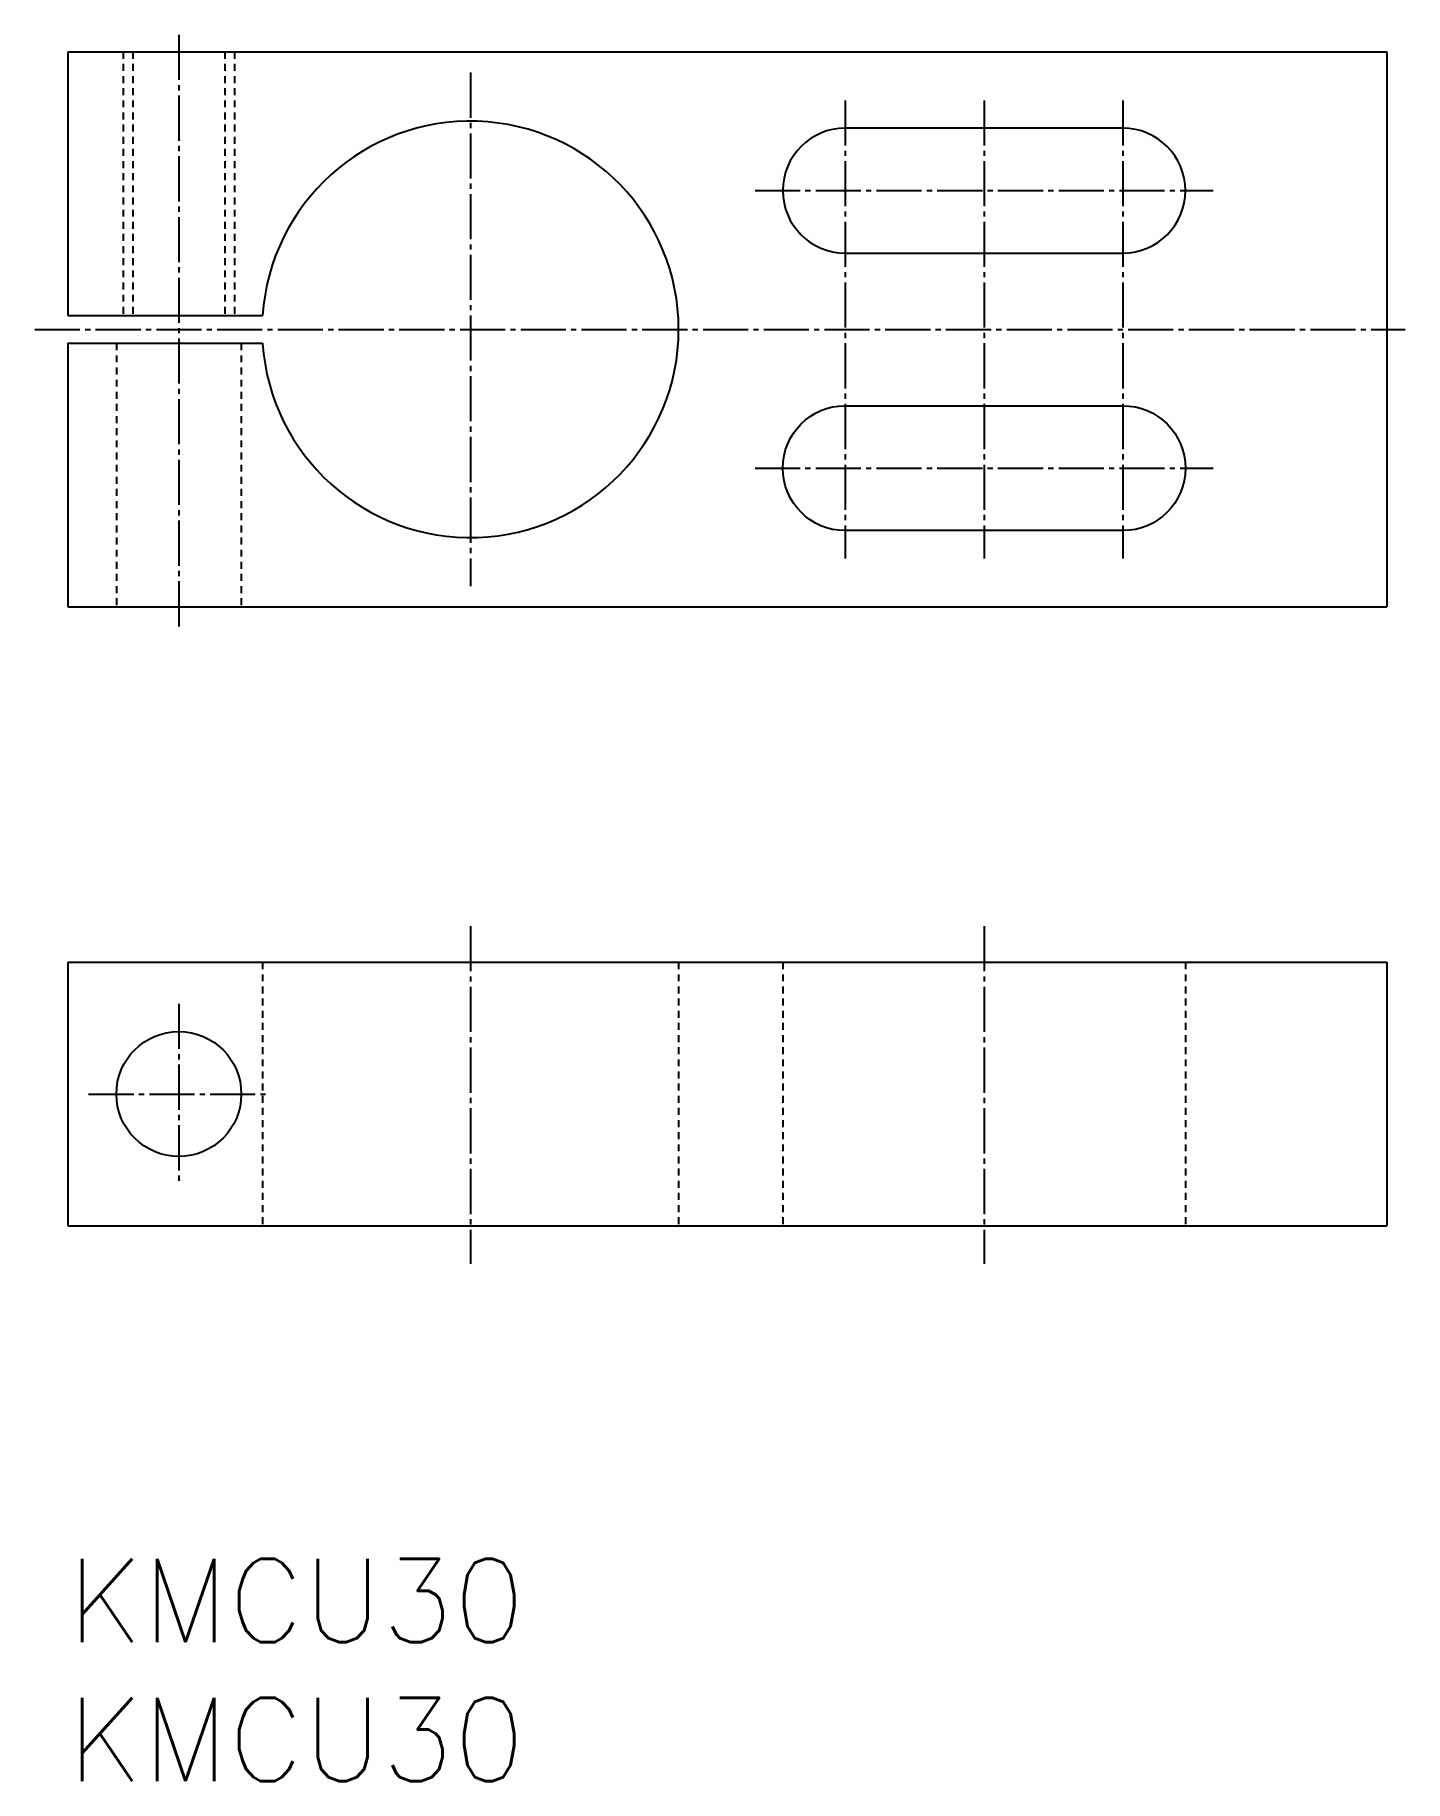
# Model space of a CAD drawing. Extents: x -94 to 5, y -2548 to -2422.
import ezdxf

# ---------------------------------------------------------------- set-up
doc = ezdxf.new("R2010")
doc.units = 0
doc.header["$LTSCALE"] = 0.25
doc.linetypes.add('CENTER', pattern=[17.5, 13, -1.5, 1.5, -1.5])
doc.linetypes.add('DASHED', pattern=[3.5, 2, -1.5])
doc.layers.get('0').update_dxf_attribs({"linetype": 'CONTINUOUS'})
doc.layers.add('CENTER', color=1, linetype='CENTER')
doc.styles.get("Standard").update_dxf_attribs({"font": 'txt', "bigfont": 'BIGFONT'})

msp = doc.modelspace()

# ---------------------------------------------------------------- linework, layer by layer
at = {"color": 7, "linetype": 'CONTINUOUS'}
for p, q in [((-91.23, -2423.31), (-91.23, -2442.31)), ((-91.23, -2423.31), (3.77, -2423.31)), ((3.77, -2423.31), (3.77, -2463.31)), ((3.77, -2433.31), (3.77, -2433.31)), ((-91.23, -2442.31), (-77.2, -2442.31)), ((3.77, -2443.31), (3.77, -2443.31)), ((-91.23, -2444.31), (-91.23, -2463.31)), ((-91.23, -2444.31), (-77.2, -2444.31)), ((-91.23, -2463.31), (3.77, -2463.31)), ((-91.23, -2488.91), (-91.23, -2507.91)), ((-91.23, -2488.91), (3.77, -2488.91)), ((3.77, -2488.91), (3.77, -2507.91)), ((-91.23, -2507.91), (3.77, -2507.91))]:
    msp.add_line(p, q, dxfattribs=at)
at = {"color": 3, "linetype": 'DASHED'}
for p, q in [((-87.23, -2423.31), (-87.23, -2442.31)), ((-86.55, -2423.31), (-86.55, -2442.31)), ((-79.91, -2423.31), (-79.91, -2442.31)), ((-79.23, -2423.31), (-79.23, -2442.31)), ((-87.73, -2444.31), (-87.73, -2463.31)), ((-78.73, -2444.31), (-78.73, -2463.31)), ((-77.2, -2488.91), (-77.2, -2507.91)), ((-47.23, -2488.91), (-47.23, -2507.91)), ((-39.73, -2488.91), (-39.73, -2507.91)), ((-10.73, -2488.91), (-10.73, -2507.91))]:
    msp.add_line(p, q, dxfattribs=at)
at = {"color": 7, "linetype": 'CONTINUOUS'}
for points in [[(-35.23, -2437.81), (-15.23, -2437.81, 1), (-15.23, -2428.81), (-35.23, -2428.81, 1)], [(-35.23, -2448.81), (-15.23, -2448.81, -1), (-15.23, -2457.81), (-35.23, -2457.81, -1)]]:
    msp.add_lwpolyline(points, format="xyb", close=True, dxfattribs=at)
msp.add_circle((-83.23, -2498.41), 4.5, dxfattribs=at)
msp.add_arc((-62.23, -2443.31), 15, 183.8226, 176.1774, dxfattribs=at)
at = {"layer": 'CENTER', "color": 1, "linetype": 'CENTER'}
for p, q in [((-83.23, -2422.09), (-83.23, -2464.85)), ((-62.23, -2424.81), (-62.23, -2461.81)), ((-35.23, -2426.81), (-35.23, -2459.81)), ((-25.23, -2426.81), (-25.23, -2459.81)), ((-15.23, -2426.81), (-15.23, -2459.81)), ((-41.73, -2433.31), (-8.73, -2433.31)), ((-93.6, -2443.31), (5.09, -2443.31)), ((-41.73, -2453.31), (-8.73, -2453.31)), ((-62.23, -2486.31), (-62.23, -2510.64)), ((-25.23, -2486.31), (-25.23, -2510.64)), ((-83.23, -2491.91), (-83.23, -2504.91)), ((-89.73, -2498.41), (-76.73, -2498.41))]:
    msp.add_line(p, q, dxfattribs=at)

# ---------------------------------------------------------------- texts
at = {"color": 7, "linetype": 'CONTINUOUS'}
for p in [(-91.23, -2537.91), (-91.23, -2547.91)]:
    msp.add_text('KMCU30', height=6, dxfattribs=at).set_placement(p)

doc.saveas('drawing.dxf')
